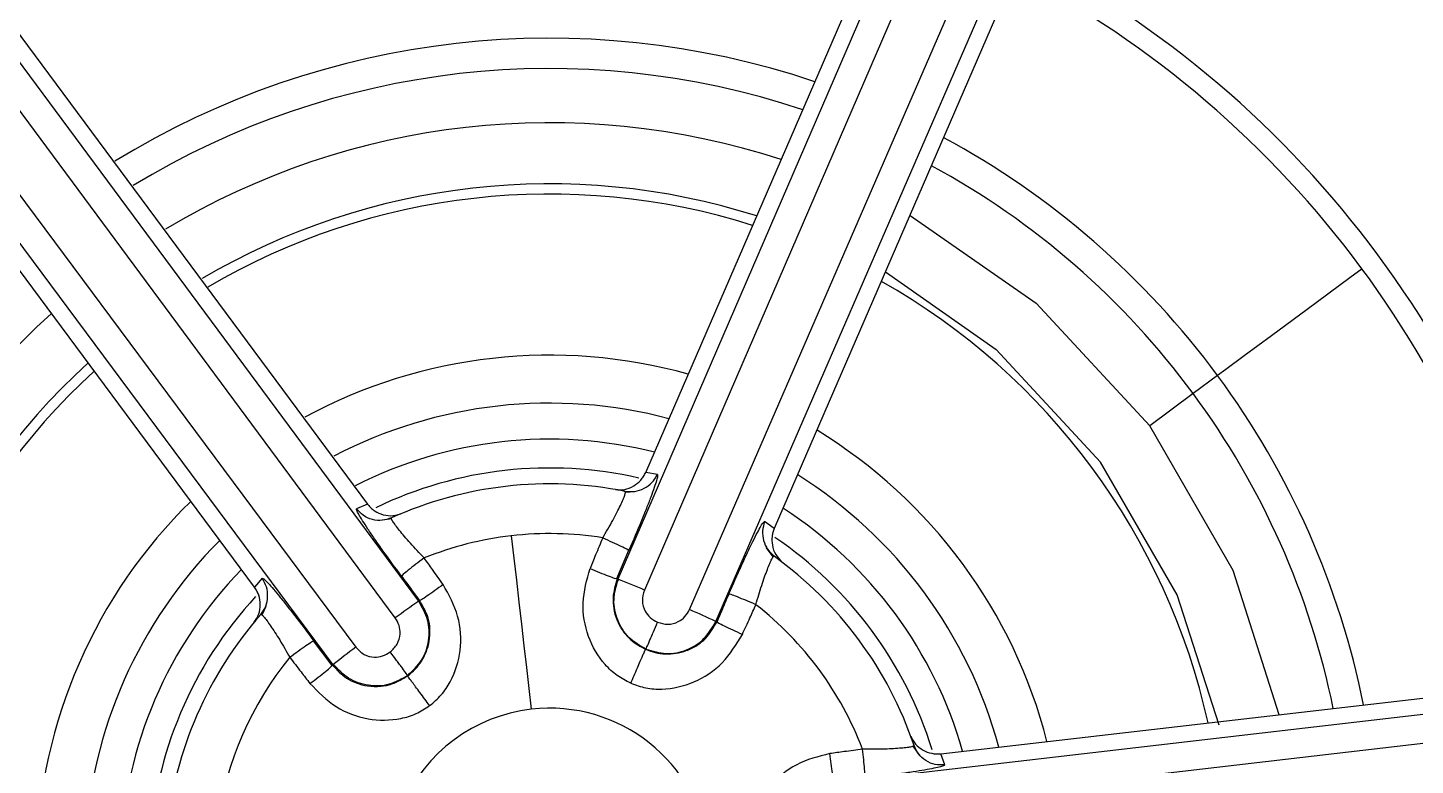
# Model space of a CAD drawing. Extents: x 525 to 609, y 649 to 778.
# Drawn here: x 559.268 to 559.836, y 706.926 to 707.228 of the extents above; entities that cross this region are included whole.
import ezdxf

# ---------------------------------------------------------------- set-up
doc = ezdxf.new("R2010")
doc.units = 0
doc.header["$MEASUREMENT"] = 0
doc.layers.add('1', color=4, linetype='Continuous')

# ---------------------------------------------------------------- blocks, each defined once
blk = doc.blocks.new('JETSETTER')
at = {"layer": '1', "color": 3, "linetype": 'Continuous', "lineweight": 25}
for p, q in [((34.55298153434205, 38.27256333874902), (34.38243070455974, 37.87784477857144)), ((34.56388636836846, 38.2680642440564), (34.39333553858614, 37.87334597720883)), ((34.41181121848695, 37.86534276299585), (34.5830842265932, 38.25974834012231)), ((34.4225523744044, 37.86046527267445), (34.59382538251066, 38.25487084980091)), ((34.30097063226003, 37.86878645654747), (34.04504201543614, 38.21431593162811)), ((34.29137639642704, 37.86192282917), (34.03544719294314, 38.20745230425064)), ((34.01864642702685, 38.19498460827845), (34.2752074632117, 37.84992387444959)), ((34.00929800168751, 38.18779010472326), (34.26585845121235, 37.84272966422441)), ((34.39388934552198, 37.92152454064581), (34.4924435136827, 38.1490438589899)), ((34.54513789161911, 38.12616353663861), (34.44648457793755, 37.89857147246835)), ((34.13215983571035, 38.107799908777), (34.27993594192139, 37.90856522368631)), ((34.23375994201706, 37.87449289729284), (34.08599967562304, 38.0736029171569)), ((34.62805346710456, 37.96115488283272), (34.61805208930809, 37.95377440809261)), ((34.61805208930809, 37.95377440809261), (34.60022349526571, 37.9406182667401)), ((34.3986694503019, 37.92063047097417), (34.39388934552198, 37.92152454064581)), ((34.38493984890738, 37.91384750933162), (34.38551829555854, 37.91373927058203)), ((34.38942427710299, 37.91361519201541), (34.38553237539554, 37.91328754246706)), ((34.27993594192139, 37.90856522368631), (34.27550431311602, 37.90663540597984)), ((34.28991209334254, 37.90247334739342), (34.28506980261454, 37.90186058113886)), ((34.44648457793755, 37.89857147246835), (34.44259736950926, 37.90144434594731)), ((34.38201534935797, 37.87802458982765), (34.38705065118984, 37.88965688211715)), ((34.44619770125155, 37.88688520746905), (34.44324504202723, 37.89077270922689)), ((34.23692438546141, 37.87818562796747), (34.23375994201706, 37.87449289729284)), ((34.38201534935797, 37.87802458982765), (34.38243070455974, 37.87784477857144)), ((34.23837754200758, 37.86667242763542), (34.23671846784009, 37.86314073510061)), ((34.30097063226003, 37.86878645654747), (34.30133436139158, 37.86905602676666)), ((34.4225523744044, 37.86046527267445), (34.42296772960617, 37.86028546141824)), ((34.26549530874081, 37.84246009400522), (34.25793912936388, 37.85263658977874)), ((34.89823909256393, 37.84410596832504), (34.47112722659676, 37.79444814197655)), ((34.26549530874081, 37.84246009400522), (34.26585845121235, 37.84272966422441)), ((34.5146843767543, 37.80636467098248), (34.76099881130858, 37.8347736761325)), ((34.89979491459098, 37.83241237007724), (34.47268363528383, 37.78275483705875)), ((34.50624820754274, 37.80551665411213), (34.50339176054058, 37.80948511493489)), ((34.51630003808987, 37.80177757730644), (34.5146843767543, 37.80636467098248))]:
    blk.add_line(p, q, dxfattribs=at)
at = {"layer": '1', "color": 3, "linetype": 'Continuous', "lineweight": 25, "flags": 128}
for points in [[(34.50210756204251, 38.02662583317351), (34.55372424576217, 37.99073926107144), (34.60022349526571, 37.9406182667401)], [(34.49209914432731, 38.00354751310942), (34.53739574105703, 37.97176785356419), (34.58008287459825, 37.92575582509903)], [(34.68718174404967, 38.004786832126), (34.68217636187228, 38.00109351479159), (34.66473496335675, 37.9882230768053), (34.65014531856468, 37.97745669451297), (34.63892486151735, 37.96917716349208), (34.63147310760087, 37.96367810701759), (34.62805346710456, 37.96115488283272)], [(34.65329568217112, 37.82235144630181), (34.634404060409, 37.88140668409073), (34.60022349526571, 37.9406182667401)], [(34.62862722047657, 37.81801544305836), (34.61146096544962, 37.87139855970554), (34.58008287459825, 37.92575582509903)], [(34.3388412881086, 37.89556542719447), (34.33989023599088, 37.88647454554643), (34.34093742389359, 37.87739334378648), (34.34198109183717, 37.86834822160995), (34.34301713320201, 37.85936469872172), (34.344043201349, 37.8504685881569), (34.34505636297808, 37.84168540962105), (34.34605368479015, 37.83304009615904), (34.34703164682605, 37.82455787414642)]]:
    blk.add_lwpolyline(points, dxfattribs=at)
at = {"layer": '1', "color": 3, "linetype": 'Continuous', "lineweight": 25}
for centre, radius, start, end in [((34.35455530726358, 37.75933283598238), 1.000000000000148, 276.5792422544551, 96.57924225445508), ((34.35455530726313, 37.75933283598124), 0.996062992126151, 10.11200222327378, 100.1120022232738), ((34.35455530726358, 37.75933283598238), 1.000000000000148, 96.57924225445508, 276.5792422544551), ((34.35455530726313, 37.75933283598124), 0.9894938345315057, 280.1120022232674, 100.1120022232738), ((34.35455530726313, 37.75933283598124), 0.9960629921259756, 100.1120022232738, 190.1120022232737), ((34.35455530726313, 37.75933283598124), 0.9894938345315057, 100.1120022232738, 280.1120022232674), ((34.35455530726404, 37.75933283598124), 0.9719745906110462, 280.1120022232277, 100.1120022233134), ((34.35455530726267, 37.75933283598101), 0.9719745906110433, 100.1120022232277, 280.1120022233198), ((34.35455530726313, 37.75933283598101), 0.9039308144236642, 280.4556678287576, 100.112002223247), ((34.35455530726358, 37.75933283598124), 0.9039308144236234, 100.4556678287513, 280.1120022232534), ((34.35455530726313, 37.75933283598124), 0.8523622047259725, 280.4556590717635, 100.112002223353), ((34.35455530726358, 37.75933283598238), 0.8476501497392106, 276.5792422544551, 96.22443535889009), ((34.35455530726358, 37.75933283598238), 0.8476501497391911, 96.57924225445508, 276.2244353588837), ((34.35455530726313, 37.75933283598124), 0.8523622047259419, 100.4556590717636, 280.1120022232738), ((34.35455530725949, 37.75933283598192), 0.8324457033472696, 276.5792422547241, 96.22442604458989), ((34.35455530726358, 37.75933283598238), 0.8324457033515875, 96.57924225445508, 276.2244260448647), ((34.35455530726313, 37.75933283598124), 0.6572777508027536, 94.83678764788888, 173.1424779734504), ((34.35455530726358, 37.75933283598238), 0.6408086698635421, 96.57924225445508, 186.579242254455), ((34.35455530726358, 37.75933283598238), 0.6408086698633976, 6.579242254455069, 96.57924225445508), ((34.35455530726358, 37.75933283598238), 0.8484251968503838, 146.471207462756, 260.0873921548343), ((34.35455530726358, 37.75933283598238), 0.5194384889263756, 9.111920033144933, 63.97273328651514), ((34.35455530726358, 37.75933283598238), 0.4220294147673361, 10.25349928090172, 62.81397881184426), ((34.35455530726358, 37.75933283598238), 0.4133858267716592, 10.51621953068888, 62.54283349028655), ((34.35455530726313, 37.75933283598124), 0.3399021291736298, 71.36783358725665, 121.5789400215791), ((34.35455530726313, 37.75933283598124), 0.3274724409448931, 71.55004062623105, 121.3870850986148), ((34.35455530726313, 37.75933283598124), 0.3053149606299279, 71.91179397381299, 121.0063360000733), ((34.35455530726313, 37.75933283598124), 0.3399021291736317, 36.42463281066018, 61.65712088818366), ((34.35455530726358, 37.75933283598238), 0.8484251968504404, 276.5792422544551, 20.08739215483697), ((34.35455530726313, 37.75933283598124), 0.3274724409449034, 36.42463281066929, 61.47051261772809), ((34.35455530726313, 37.75933283598124), 0.2802841497089809, 72.38958994308156, 120.5037971408918), ((34.35455530726313, 37.75933283598124), 0.2760992628795013, 72.47796863533223, 120.4356866291637), ((34.35455530726313, 37.75933283598124), 0.2760992628795171, 12.47796864459494, 60.5053672796864), ((34.35455530726313, 37.75933283598124), 0.3053149606299398, 131.9117939804455, 181.0226929604167), ((34.35455530726313, 37.75933283598124), 0.2101772377324037, 74.33811461128724, 118.4738959527009), ((34.35455530726313, 37.75933283598124), 0.2802841497089697, 132.3895899520192, 180.5323651270714), ((34.35455530726313, 37.75933283598124), 0.2760992628794799, 132.4779686447059, 180.4437224866842), ((34.35455530726313, 37.75933283598124), 0.3399021291736348, 11.36783359116762, 36.42463281066018), ((34.35455530726313, 37.75933283598124), 0.3274724409449034, 11.55004063102371, 36.42463281066929), ((34.35455530726313, 37.75933283598124), 0.1905192506680809, 75.14441356621373, 117.6261073905562), ((34.35455530726313, 37.75933283598124), 0.1757834443905648, 75.86853174044705, 116.946373794178), ((34.35455530726313, 37.75933283598124), 0.2101772377324212, 14.33811462956665, 58.60704148799336), ((34.35455530726313, 37.75933283598124), 0.996062992126151, 280.1120022232674, 10.11200222327378), ((34.35455530726313, 37.75933283598124), 0.1639885739550086, 77.11417598453825, 115.7261511197589), ((34.35455530726313, 37.75933283598124), 0.1905192506680867, 15.14441358842014, 57.78667929913822), ((34.35455530726358, 37.75933283598238), 0.1574803149606323, 96.57924225445508, 114.2681191676702), ((34.35455530726358, 37.75933283598238), 0.1574803149606323, 78.6608312466841, 96.57924225445508), ((34.35455530726313, 37.75933283598124), 0.2101772377324121, 134.3381146296886, 178.5325043418213), ((34.35455530726313, 37.75933283598124), 0.175783444390569, 15.86853176621808, 56.98471080080235), ((34.35455530726358, 37.75933283598238), 0.1371357336068482, 96.57872683311537, 111.9889241277977), ((34.35455530725949, 37.75933283598192), 0.1371357466283587, 80.8804555705299, 96.57872683146954), ((34.35455530726313, 37.75933283598124), 0.1905192506680728, 135.1444135885586, 177.0136544534072), ((34.35455530726313, 37.75933283598124), 0.163988573955014, 17.26353868075146, 55.76796235433716), ((34.35455530726358, 37.75933283598238), 0.1574803149606464, 18.65888860723821, 54.2681191679538), ((34.35455530726313, 37.75933283598124), 0.1757834443905661, 135.8685317663491, 177.7872126497631), ((34.31526516976373, 37.69957366722474), 0.1905040634875775, 65.80713358631613, 69.35556659564595), ((34.35455530726313, 37.75933283598124), 0.1639885739549996, 137.219809323247, 176.9813313512241), ((34.40661577770925, 37.71097430394866), 0.1899093790857909, 123.7997787203827, 127.359379654426), ((34.35455530725949, 37.75933283598192), 0.1371328864564677, 20.88075082063113, 51.98803985131417), ((34.35455530726358, 37.75933283598238), 0.1574803149606281, 138.6588886083485, 174.2679464501944), ((34.33840490147031, 37.68942240007004), 0.190621251359599, 63.80432975437119, 67.35067904621705), ((34.3866977348298, 37.69536844787285), 0.190571405383203, 125.8052140643957, 129.352470123403), ((34.35455530726358, 37.75933283598238), 0.1371329003531075, 140.8815919691249, 171.988271554379), ((34.35455530726358, 37.75933283598238), 0.6408086698634274, 276.5792422544551, 6.579242254455069), ((34.35455530726358, 37.75933283598238), 0.06565754545785679, 96.5792422544486, 276.579757791772), ((34.35455530726358, 37.75933283598238), 0.06565754546020297, 276.579757791772, 96.57924225445508)]:
    blk.add_arc(centre, radius, start, end, dxfattribs=at)
for points, knots in [([(33.12228066236321, 36.52477767314758), (33.11608058841193, 36.53103074438127), (33.10368902240589, 36.54352823159502), (33.08547259496254, 36.5626139886765), (33.06754638996335, 36.58192988915744), (33.04993580847622, 36.60150133289994), (33.03263405953248, 36.62132152184654), (33.01564296431252, 36.6413922718591), (32.99896203921571, 36.66171309254764), (32.98259141654034, 36.68228411342625), (32.96653106674967, 36.70310528767504), (32.95078099088778, 36.72417665328499), (32.93534122827714, 36.74549808432357), (32.92021163303025, 36.76707002559192), (32.87832064846589, 36.82875445869649), (32.81504255694381, 36.9342654149832), (32.7419110577116, 37.08912698113591), (32.6841801772357, 37.25039822005647), (32.64263426196794, 37.41656239464101), (32.61742534215045, 37.58597204730268), (32.60905774767798, 37.75703377262698), (32.61740127711118, 37.92811690704889), (32.64261059049022, 38.09757168555029), (32.68419139170601, 38.26379151618403), (32.74196750478768, 38.42507683396207), (32.81515875721607, 38.57996838814688), (32.90326923286193, 38.72684860782738), (33.00526092989321, 38.86445232345), (33.12033138739525, 38.99130779375719), (33.24719882588033, 39.10637611835887), (33.38479823804164, 39.2083583013009), (33.53167952652575, 39.29647144581872), (33.68655201033471, 39.36965909988044), (33.8478225548015, 39.42743153104652), (34.01399816459525, 39.46899592077125), (34.18343857825039, 39.49418813732245), (34.35452873972145, 39.50253222964193), (34.52561916581817, 39.49419812354267), (34.6950277154906, 39.46901740671319), (34.86118125047051, 39.4274647073546), (35.02242556408373, 39.36971119073814), (35.1772869800302, 39.29654944259187), (35.28926185838918, 39.22938962605349), (35.36309675290158, 39.17856232381996), (35.40259666490783, 39.14970804973314), (35.44122356039497, 39.11978776959018), (35.47898488573492, 39.08880728206123), (35.51585681257575, 39.05674336615016), (35.55192691247976, 39.02368358454009), (35.57519107993767, 39.00079060556436), (35.5868349166517, 38.98933255061502)], [0, 0, 0, 0, 0.004826787733654652, 0.009646894418791166, 0.01446141195635362, 0.01927143605358521, 0.02407806549067084, 0.02888240137693271, 0.03368554639906596, 0.03848860406396253, 0.04329267793871228, 0.04809887089039914, 0.05290828432830282, 0.05772201745110779, 0.06254116650167126, 0.09378065854653239, 0.1250353665346721, 0.1562731466223413, 0.1875225886341685, 0.2187721391103425, 0.2500068821639303, 0.2812511188898196, 0.3125114680731207, 0.3437647182419822, 0.3750212686881397, 0.4062703737751494, 0.4375193627256201, 0.4687579763748623, 0.5000069383168718, 0.531250347301978, 0.5624931418933766, 0.5937385637327436, 0.6249884643592081, 0.6562374513893581, 0.6874891509077952, 0.7187326856579143, 0.7499862223950374, 0.7812328563063693, 0.8124763313000402, 0.8437166039115913, 0.8749642616186737, 0.9062085741608227, 0.9374548845482751, 0.9464062100056082, 0.9553403446074502, 0.9642643270730474, 0.9731852201522448, 0.9821100939293006, 0.99104600903991, 1, 1, 1, 1]), ([(34.43023292567796, 37.10318884746289), (34.47289539327039, 37.11058397152146), (34.55822034196399, 37.12537422198034), (34.67760197364669, 37.17867813500629), (34.78477777360968, 37.25248622670892), (34.8753644803719, 37.34625716699315), (34.94595197451235, 37.45577220428459), (34.99380839497871, 37.57698793249529), (35.01709870550121, 37.70520185110968), (35.01492931791108, 37.83549821071665), (34.98738071030084, 37.96286755562915), (34.93551367153032, 38.0824128418451), (34.86131973853617, 38.18955169109813), (34.76765523182257, 38.28012267936674), (34.65810048670755, 38.35080986555431), (34.53693668179449, 38.39828179645383), (34.40855520859031, 38.42301018699959), (34.3221035267311, 38.41798781279044), (34.27887760748081, 38.41547662113589)], [0, 0, 0, 0, 0.06249996992618835, 0.1249999596426623, 0.1875000018860486, 0.2499999498658995, 0.3125000119045204, 0.3749999679042256, 0.4374999788882768, 0.4999999813738945, 0.5624999513000828, 0.6249999973721565, 0.6875000396155427, 0.7499999875953938, 0.8124999729417199, 0.8749999289414251, 0.9374998512270699, 0.9999999999999999, 0.9999999999999999, 0.9999999999999999, 0.9999999999999999]), ([(34.27887760748081, 38.41547662113589), (34.23621513556827, 38.40808161809991), (34.15089015780222, 38.39329160614489), (34.03150855486774, 38.33998761328985), (33.9243327924587, 38.26617951504568), (33.83374599989429, 38.17240876597407), (33.76315909145114, 38.06289330919685), (33.71530306350996, 37.9416776564151), (33.6920113218298, 37.81346386934888), (33.69418230463089, 37.68316753875433), (33.72172952160008, 37.55579793101515), (33.77359683950954, 37.43625265971377), (33.84779097373439, 37.32911404746869), (33.94145518494588, 37.23854275755548), (34.05101006680297, 37.16785565232249), (34.17217381247747, 37.12038355022901), (34.30055535759448, 37.09565575106626), (34.38700701214566, 37.10067781199018), (34.43023292567796, 37.10318884746289)], [0, 0, 0, 0, 0.0624999464130393, 0.1249999425484002, 0.1874999912106789, 0.2499999456094125, 0.3124998606825494, 0.3749999547984504, 0.4374998835029752, 0.4999998971234164, 0.5624999519959252, 0.6250000044868915, 0.6874999367469768, 0.7499999895845331, 0.8124999813497458, 0.8749999437683346, 0.9374998471662892, 1, 1, 1, 1]), ([(34.99146462894805, 37.83279193902581), (34.98428638763835, 37.87420395961658), (34.96992990302397, 37.95702801230595), (34.91818808917287, 38.07290780727885), (34.84654325280417, 38.17694927904131), (34.75552408677095, 38.26485338844441), (34.64920786308403, 38.33347156860918), (34.53158876017824, 38.37955132586922), (34.40697260070328, 38.40355414073247), (34.32305505097474, 38.39867944162734), (34.28109635518285, 38.39624209666817)], [0, 0, 0, 0, 0.1250000620729127, 0.2500001588824716, 0.3750001201235293, 0.5000002980597806, 0.6250001139198058, 0.7499999838968749, 0.8750002275139017, 1, 1, 1, 1]), ([(34.28109635518285, 38.39624209666817), (34.2396842454632, 38.38906384632833), (34.15686023611488, 38.37470738206503), (34.04098023922415, 38.32296589320322), (33.93693923413048, 38.2513206548274), (33.84903469165329, 38.16030183602447), (33.78041683145057, 38.05398535319978), (33.73433697359997, 37.93636633039114), (33.71033420773711, 37.81175017122246), (33.71520867138497, 37.727832617172), (33.71764590421071, 37.68587382290298)], [0, 0, 0, 0, 0.1250003343602102, 0.2500000345701371, 0.3750001490534232, 0.5000001044417831, 0.6250001526818404, 0.7500000098051656, 0.8749999535315676, 1, 1, 1, 1]), ([(34.38147092898043, 37.91449958179874), (34.38273307266991, 37.9144161415561), (34.38519261410329, 37.91425354142098), (34.38885510223008, 37.91574289640835), (34.39148010318377, 37.91779242475809), (34.39305064173641, 37.91983153246861), (34.39360986088741, 37.92096037272381), (34.39388934552198, 37.92152454064581)], [0, 0, 0, 0, 0.2883939929764444, 0.5619938370001303, 0.7898022768669462, 0.8949481008079143, 1, 1, 1, 1]), ([(34.38551829555854, 37.91373927058203), (34.38684513302587, 37.91364395810706), (34.38950684984684, 37.9134527554736), (34.39330805709915, 37.91485966375126), (34.39662957129713, 37.91718528951674), (34.39799078658962, 37.91948426591398), (34.3986694503019, 37.92063047097417)], [0, 0, 0, 0, 0.2492505033440839, 0.5000116996301516, 0.7507198766283535, 1, 1, 1, 1]), ([(34.3986694503019, 37.92063047097417), (34.39872890493098, 37.92048777322134), (34.39884654800744, 37.9202054166924), (34.39837470437396, 37.91831820229504), (34.397444446176, 37.91543786211423), (34.39603008604354, 37.91153470449262), (34.39421947116261, 37.90683934320577), (34.39134160326012, 37.89967223728831), (34.38877233990343, 37.89367541312799), (34.38705065118984, 37.88965688211715)], [0, 0, 0, 0, 0.1248940526308073, 0.2471282866099892, 0.3710547226198565, 0.4953294469651291, 0.6198258184224877, 0.7452415316321515, 1, 1, 1, 1]), ([(34.37629072215623, 37.89473559678072), (34.37771883071855, 37.89714624670341), (34.37984815024538, 37.90074054204501), (34.38215502668936, 37.9051453553493), (34.3835943180643, 37.90804690107598), (34.3846937891899, 37.91046220257067), (34.38540412382463, 37.9122684837364), (34.38573254836319, 37.9134607167689), (34.38558978009678, 37.913646332285), (34.38551829555854, 37.91373927058203)], [0, 0, 0, 0, 0.2573639452713178, 0.3837313833123553, 0.5085193566748426, 0.6320190712753667, 0.7547494444364388, 0.8772022434467885, 0.9999999999999999, 0.9999999999999999, 0.9999999999999999, 0.9999999999999999]), ([(34.29388554077468, 37.87909788409547), (34.2912903798383, 37.88262474178373), (34.28741299183685, 37.88789416283976), (34.28295850691484, 37.89424516821987), (34.28011683678415, 37.89842181255108), (34.2778487762057, 37.90190752801982), (34.27630084729708, 37.90448132375082), (34.27541865429703, 37.90620088107585), (34.27547560408584, 37.90648977253863), (34.27550431311602, 37.90663540597984)], [0, 0, 0, 0, 0.2550376255549155, 0.3810475933627375, 0.506707797914963, 0.6307768185617393, 0.7554208434337547, 0.8767048916615943, 1, 1, 1, 1]), ([(34.28982996095829, 37.90289691583371), (34.28859869251301, 37.90247824339394), (34.2860618489417, 37.90161563175843), (34.28195671249614, 37.90202899714427), (34.27817140493653, 37.90367474008622), (34.27637580282226, 37.90566798902387), (34.27550431311602, 37.90663540597984)], [0, 0, 0, 0, 0.2426856104805631, 0.5000172245896978, 0.7573349693674132, 1, 1, 1, 1]), ([(34.27993594192139, 37.90856522368631), (34.28029936688517, 37.90812390527935), (34.28103248844491, 37.9072336526242), (34.28286589618847, 37.9057119953311), (34.2857513023846, 37.90424548313786), (34.28974521429473, 37.90348244347979), (34.29224959987459, 37.90416885801028), (34.29358927753037, 37.90453604356503)], [0, 0, 0, 0, 0.09596080187134455, 0.1935776014336612, 0.4076930533733475, 0.6831556658120017, 1, 1, 1, 1]), ([(34.30320873973869, 37.88649331866281), (34.30126448247029, 37.88851757073689), (34.29836576502794, 37.89153555343364), (34.29510623234592, 37.89530113635169), (34.29303492426789, 37.89780196340826), (34.29140747131441, 37.89990190832441), (34.29029461956225, 37.90149935893623), (34.28969422286218, 37.9025822219437), (34.28978468128435, 37.90279193987544), (34.28982996095829, 37.90289691583371)], [0, 0, 0, 0, 0.2575422648993162, 0.3839729790455326, 0.5087450055773022, 0.6322511795571626, 0.7548882026570987, 0.8773073641761175, 1, 1, 1, 1]), ([(34.42794025882949, 37.87175700889793), (34.42969672526306, 37.87576805549202), (34.43232101142075, 37.88176084525048), (34.43559475196753, 37.88879347530792), (34.43779045259862, 37.89334315750716), (34.43967538803736, 37.8970500106268), (34.44113021617295, 37.89967766072095), (34.44217855170064, 37.90130117698368), (34.44245700037527, 37.90139636206732), (34.44259736950926, 37.90144434594731)], [0, 0, 0, 0, 0.2550374643134621, 0.3810441659910694, 0.5067073742486813, 0.6307761537615523, 0.7554209082930683, 0.8767049065809169, 1, 1, 1, 1]), ([(34.44259736950926, 37.90144434594731), (34.44221662063046, 37.9001701252821), (34.44145274268158, 37.89761371836539), (34.44201487095233, 37.89360308273444), (34.44358133899914, 37.88986966222001), (34.44554425717979, 37.88806728600207), (34.44652271083032, 37.88716885752569)], [0, 0, 0, 0, 0.2492149536970159, 0.4999878347312453, 0.750759489973732, 1, 1, 1, 1]), ([(34.44648457793755, 37.89857147246835), (34.44628428840042, 37.89803597072591), (34.44588029827628, 37.89695584732704), (34.44547792431013, 37.89460746360032), (34.44565226989153, 37.89137523563431), (34.44698679514113, 37.88753436263187), (34.44883397744798, 37.88570893202382), (34.4498220860487, 37.88473245900445)], [0, 0, 0, 0, 0.09596708516857005, 0.1935685470565249, 0.4076935803701323, 0.6831590116641211, 1, 1, 1, 1]), ([(34.37629072215623, 37.89473559678072), (34.3753202345556, 37.89239762280249), (34.37358762201711, 37.88822363539089), (34.37187703273048, 37.88404251794509), (34.37112459516902, 37.88220336822064)], [0, 0, 0, 0, 0.5601296189244915, 0.9999999999999999, 0.9999999999999999, 0.9999999999999999, 0.9999999999999999]), ([(34.37629072215623, 37.89473559678072), (34.37761697758333, 37.89415329973735), (34.38037207250818, 37.89294366575859), (34.38394088508676, 37.89129952981375), (34.38645550244792, 37.89007224330339), (34.38685728123846, 37.88979183724155), (34.38705065118984, 37.88965688211715)], [0, 0, 0, 0, 0.240687311591316, 0.4999914625367031, 0.7593535820461017, 0.9999999999999999, 0.9999999999999999, 0.9999999999999999, 0.9999999999999999]), ([(34.30320815307869, 37.88649273200303), (34.30204927038767, 37.88562380297844), (34.29964171204347, 37.88381861826156), (34.29653976793179, 37.88140563986281), (34.29437096191532, 37.87963756173758), (34.29404325926998, 37.87927323110557), (34.29388554077468, 37.87909788409547)], [0, 0, 0, 0, 0.2406818385710649, 0.5000122729769144, 0.759363212350834, 1, 1, 1, 1]), ([(34.31098022329525, 37.87561605765131), (34.30953483403346, 37.87764924645353), (34.30695307287942, 37.88128093793421), (34.30435311915789, 37.88490026029808), (34.30320873973869, 37.88649331866281)], [0, 0, 0, 0, 0.5598462350908854, 1, 1, 1, 1]), ([(34.43900701098573, 37.86737935280235), (34.4397875180548, 37.87007533811766), (34.44095120293287, 37.87409487549894), (34.44258242142041, 37.87880042301094), (34.44371285103398, 37.88184465178756), (34.44471766979814, 37.88430447733981), (34.44554494868453, 37.88606673164713), (34.4461826329366, 37.88712872508449), (34.44640924526448, 37.88715546750473), (34.44652271083032, 37.88716885752569)], [0, 0, 0, 0, 0.2575217967458376, 0.3839481181978565, 0.5087190932612449, 0.6322222174969098, 0.7548958601296618, 0.8772755205826174, 1, 1, 1, 1]), ([(34.23632071243492, 37.86335486596022), (34.23707491462892, 37.86445304101289), (34.23858800128437, 37.86665620885083), (34.23927598660021, 37.87065847757049), (34.23891557763363, 37.87470484594246), (34.23758674850342, 37.87702775812272), (34.23692438546141, 37.87818562796747)], [0, 0, 0, 0, 0.2492240875071116, 0.4999954175466457, 0.7507696446009509, 0.9999999999999999, 0.9999999999999999, 0.9999999999999999, 0.9999999999999999]), ([(34.23692438546141, 37.87818562796747), (34.23707758822047, 37.87816577997819), (34.2373807324966, 37.87812650650608), (34.23877938147007, 37.8767742199343), (34.24080915568402, 37.87452841440518), (34.24348162534488, 37.87135157474927), (34.2466436699483, 37.86743683365444), (34.25141039742357, 37.86135988676097), (34.25531956703298, 37.85613669062286), (34.25793912936388, 37.85263658977874)], [0, 0, 0, 0, 0.1248931990583723, 0.247127784624279, 0.3710563179480414, 0.4953304253442598, 0.6198237913264526, 0.7452412213216805, 1, 1, 1, 1]), ([(34.29388554077468, 37.87909788409547), (34.29527880172327, 37.87722512053801), (34.29776687166395, 37.87388076015918), (34.30024425483043, 37.87053030530137), (34.30133436139158, 37.86905602676666)], [0, 0, 0, 0, 0.5599766010415469, 1, 1, 1, 1]), ([(34.38777517615335, 37.83522247094811), (34.38585372696389, 37.83620849154204), (34.38197049262453, 37.83820123173473), (34.37547120707677, 37.84432076926328), (34.36971545633378, 37.85423757035414), (34.36723807308726, 37.86833859462104), (34.3698234212593, 37.87756156218074), (34.37112459516902, 37.88220336822064)], [0, 0, 0, 0, 0.1169262429632357, 0.2363070562735952, 0.4834096136622484, 0.7400064176746537, 1, 1, 1, 1]), ([(34.37112459516902, 37.88220336822064), (34.37243912040776, 37.88164519281031), (34.37516734426072, 37.880486730862), (34.37873691119967, 37.87906705442424), (34.38130497417251, 37.87813139838431), (34.38178434927158, 37.87805932187666), (34.38201534935797, 37.87802458982765)], [0, 0, 0, 0, 0.2409404722353931, 0.5000585186858969, 0.7590894359390068, 1, 1, 1, 1]), ([(34.23363498346089, 37.86022591543951), (34.23433819838874, 37.86127724737366), (34.235708565001, 37.86332599537945), (34.23625046093093, 37.86724242679657), (34.23578757579799, 37.87054017394871), (34.2348074601141, 37.87292016665606), (34.23410902389924, 37.87396879009839), (34.23375994201706, 37.87449289729284)], [0, 0, 0, 0, 0.2883896598170754, 0.5619897211369712, 0.7897783919956176, 0.8949301983068216, 1, 1, 1, 1]), ([(34.31098022329525, 37.87561605765131), (34.30982778258613, 37.87477324754013), (34.30743579714954, 37.87302392586525), (34.30428489049291, 37.87082621186801), (34.30199959100673, 37.8693270943927), (34.30155065544022, 37.86914416222066), (34.30133436139158, 37.86905602676666)], [0, 0, 0, 0, 0.240908090760629, 0.5000245479109792, 0.7591152882766112, 0.9999999999999999, 0.9999999999999999, 0.9999999999999999, 0.9999999999999999]), ([(34.30544391391777, 37.82604828359581), (34.30709918058528, 37.82745313667965), (34.31043728011718, 37.8302862387502), (34.31537626216823, 37.83773657190295), (34.31870764122505, 37.84871690208388), (34.31790285761645, 37.86300838676061), (34.31329467124533, 37.87140092845402), (34.31098022329525, 37.87561605765131)], [0, 0, 0, 0, 0.1174856808399373, 0.2369279246681964, 0.4838922681738794, 0.7407864209951163, 1, 1, 1, 1]), ([(34.38228873286653, 37.87790608452997), (34.38150286383188, 37.87538696171373), (34.3802632234092, 37.87141326337974), (34.38067859486137, 37.86569920438296), (34.38196045266204, 37.86098801948083), (34.38436680682798, 37.85663756418239), (34.38817625687307, 37.85223883711615), (34.3917279035627, 37.85028127151986), (34.3938723323854, 37.84909932397477)], [0, 0, 0, 0, 0.2246878045124578, 0.3544255757213183, 0.4956385443267477, 0.6546149030147894, 0.7914618706694263, 1, 1, 1, 1]), ([(34.39400139756071, 37.84917998970968), (34.39152104724644, 37.8506092088021), (34.38655988065875, 37.85346791548022), (34.38196867750639, 37.86092469592404), (34.38021190070231, 37.86950483258875), (34.38187332825964, 37.87498588736321), (34.38270408806829, 37.87772656660377)], [0, 0, 0, 0, 0.2499453185538426, 0.4999375918815369, 0.7499549416425954, 1, 1, 1, 1]), ([(34.39333553858614, 37.87334597720883), (34.39292048466723, 37.87186778099976), (34.3921100738944, 37.86898153881179), (34.39332938533335, 37.86491863998867), (34.39563027241866, 37.86187969136267), (34.3976688005755, 37.86077563278172), (34.39872224969167, 37.86020508901333)], [0, 0, 0, 0, 0.2879455177198808, 0.5622261077059545, 0.7737718174199436, 1, 1, 1, 1]), ([(34.29646860426783, 37.83841800736627), (34.29855862104523, 37.84037439545), (34.30273887007024, 37.84428737331132), (34.30551119469328, 37.85259373396889), (34.30526836526087, 37.86134796187753), (34.30240327550746, 37.86630684481793), (34.30097063226003, 37.86878645654747)], [0, 0, 0, 0, 0.2499612338783496, 0.4999482374980929, 0.7499569498729439, 0.9999999999999999, 0.9999999999999999, 0.9999999999999999, 0.9999999999999999]), ([(34.29647388420699, 37.83826547579497), (34.29754351083511, 37.83914442028117), (34.2997065544746, 37.84092185852955), (34.30318010011342, 37.84550152823476), (34.30537766366069, 37.85111722340571), (34.30571138188179, 37.85717997653569), (34.30486528891106, 37.86301860349408), (34.30270395845446, 37.86671419529762), (34.30133436139158, 37.86905602676666)], [0, 0, 0, 0, 0.1177232681813935, 0.2380649095075, 0.4925033223065917, 0.6374946837998969, 0.7702867626247119, 0.9999999999999999, 0.9999999999999999, 0.9999999999999999, 0.9999999999999999]), ([(34.42794025882949, 37.87175700889793), (34.42701477895207, 37.8696140989905), (34.42536209843911, 37.86578738646085), (34.4236993571235, 37.8619666392317), (34.42296772960617, 37.86028546141824)], [0, 0, 0, 0, 0.5599871667316252, 1, 1, 1, 1]), ([(34.43900701098573, 37.86737935280235), (34.43767486476918, 37.86794865458683), (34.43490735325804, 37.86913136953399), (34.43126647758436, 37.87061133640418), (34.42864960589895, 37.8716067044345), (34.42817074371987, 37.87170817115793), (34.42794025882949, 37.87175700889793)], [0, 0, 0, 0, 0.2406712425470688, 0.4999904860307084, 0.7593365209409324, 1, 1, 1, 1]), ([(34.43347304824783, 37.85521056004404), (34.43451121972339, 37.85747873307309), (34.4363656622113, 37.86153027613045), (34.43819971494395, 37.86559165384688), (34.43900701098573, 37.86737935280235)], [0, 0, 0, 0, 0.5598294272185287, 1, 1, 1, 1]), ([(34.23632071243492, 37.86335486596022), (34.23643258783022, 37.86336496512035), (34.23665604977896, 37.86338513736609), (34.23751758601293, 37.86249147621538), (34.23872513969582, 37.86096392950935), (34.24026802641083, 37.85880051185268), (34.24206437640532, 37.85610402027919), (34.24472853856332, 37.85191465587013), (34.24678327807987, 37.84828712224657), (34.24816068232531, 37.84585538811575)], [0, 0, 0, 0, 0.1230191401164716, 0.2457206672903652, 0.3686029111247058, 0.4921886273409261, 0.6169658889552798, 0.7432312921901002, 1, 1, 1, 1]), ([(34.2892808473016, 37.84801840312844), (34.29033566433191, 37.84902703521925), (34.29246988248315, 37.8510678070827), (34.29352410281217, 37.85517366849672), (34.29313667073438, 37.85898151879201), (34.29195869070418, 37.86094985115551), (34.29137639642704, 37.86192282917)], [0, 0, 0, 0, 0.2774465863349998, 0.5613594809576062, 0.7831730102565675, 0.9999999999999999, 0.9999999999999999, 0.9999999999999999, 0.9999999999999999]), ([(34.39872224969167, 37.86020508901333), (34.40012314751903, 37.85979585977066), (34.40295755465104, 37.85896787484444), (34.40704005533053, 37.86010842595238), (34.41014445621886, 37.86234725462941), (34.41125984158361, 37.86435182736045), (34.41181121848695, 37.86534276299585)], [0, 0, 0, 0, 0.2774443157167044, 0.5613472532283437, 0.7831574620955348, 0.9999999999999999, 0.9999999999999999, 0.9999999999999999, 0.9999999999999999]), ([(34.3938723323854, 37.84909932397477), (34.39516834046481, 37.84861247208119), (34.39778908215203, 37.84762797740564), (34.4034918945913, 37.84690946012529), (34.40945390154639, 37.84781451905906), (34.41487159397229, 37.85055632571925), (34.419505069146, 37.85420844985856), (34.42162460101599, 37.85792825427598), (34.42296772960617, 37.86028546141824)], [0, 0, 0, 0, 0.1177235300483534, 0.2380563575619042, 0.4924973578988499, 0.6374918424190786, 0.770281788432132, 1, 1, 1, 1]), ([(34.39400139756071, 37.84917998970968), (34.39674080018403, 37.84834818226545), (34.40221980928482, 37.8466845054777), (34.41079966714415, 37.84843660969091), (34.41825998867944, 37.85302373271429), (34.42112154492042, 37.85798469999031), (34.4225523744044, 37.86046527267445)], [0, 0, 0, 0, 0.2499679267968186, 0.499954455067677, 0.7499682520344437, 1, 1, 1, 1]), ([(34.39400257088073, 37.84918204301925), (34.39409360881473, 37.84938970921553), (34.39428365688946, 37.84982322696942), (34.39521219047901, 37.85195884012842), (34.39619060353607, 37.85423505521408), (34.39727061453323, 37.85675904451091), (34.39814920905019, 37.85884474475483), (34.39872224969167, 37.86020508901333)], [0, 0, 0, 0, 0.2370827405148601, 0.4949268538119703, 0.6267560077926739, 0.7565612204776161, 1, 1, 1, 1]), ([(34.43347304824783, 37.85521056004404), (34.4321667861218, 37.85578724279003), (34.42945592993692, 37.85698401942273), (34.42597621133427, 37.85861509131678), (34.4235360463249, 37.85984385032066), (34.42315250075217, 37.86014188480681), (34.42296772960617, 37.86028546141824)], [0, 0, 0, 0, 0.2409249895308628, 0.4999861703924728, 0.7591208580219696, 0.9999999999999999, 0.9999999999999999, 0.9999999999999999, 0.9999999999999999]), ([(34.24816068232531, 37.84585538811575), (34.24932803306592, 37.84671297805539), (34.25175318552465, 37.84849460741361), (34.2549612097223, 37.85076392510837), (34.25728237386602, 37.8523287459675), (34.25772570892514, 37.8525365523044), (34.25793912936388, 37.85263658977874)], [0, 0, 0, 0, 0.2406803479099489, 0.5000095663126523, 0.7593057993709393, 1, 1, 1, 1]), ([(34.2752074632117, 37.84992387444959), (34.27627994024169, 37.8488254769477), (34.27837418192212, 37.84668061997922), (34.28250223760278, 37.84570486213943), (34.28628438168835, 37.84617852723341), (34.2882599017812, 37.84739152690304), (34.2892808473016, 37.84801840312844)], [0, 0, 0, 0, 0.2879189786008919, 0.5622236271338086, 0.7737578936773163, 1, 1, 1, 1]), ([(34.38777517615335, 37.83522247094811), (34.38981945613796, 37.83449102431473), (34.39394205319559, 37.83301595252351), (34.40286457393859, 37.83246358876386), (34.41403980769655, 37.83506786680232), (34.42601487157253, 37.84291124771062), (34.43097953143842, 37.85109849038145), (34.43347304824783, 37.85521056004404)], [0, 0, 0, 0, 0.1174867393741988, 0.2369296230212826, 0.483892443571672, 0.7407832758088942, 1, 1, 1, 1]), ([(34.24816185564487, 37.84585362813596), (34.24970103388205, 37.8438447614692), (34.25244898472283, 37.84025825880622), (34.2552139730501, 37.83668715002227), (34.25643024012788, 37.83511628550809)], [0, 0, 0, 0, 0.5601185488021484, 0.9999999999999999, 0.9999999999999999, 0.9999999999999999, 0.9999999999999999]), ([(34.29646743094827, 37.83841947401606), (34.29633285500722, 37.83860222985527), (34.2960519274634, 37.83898373303282), (34.29466726326109, 37.84085551057296), (34.29318564297182, 37.84284122394251), (34.29153921604802, 37.84503806892462), (34.29017235263018, 37.84684189737504), (34.2892808473016, 37.84801840312844)], [0, 0, 0, 0, 0.2370900587378976, 0.4949259684995504, 0.6267531573626322, 0.7565583037210251, 1, 1, 1, 1]), ([(34.38777517615335, 37.83522247094811), (34.38822271553499, 37.83625800769391), (34.38912157964569, 37.83833783989394), (34.39048146433834, 37.84148474588528), (34.39166984065287, 37.84422491146574), (34.39258768792797, 37.84632993439664), (34.39320953409742, 37.84773316369274), (34.3936795902805, 37.84877030567873), (34.39380045537155, 37.8489771789325), (34.3938723323854, 37.84910020396455)], [0, 0, 0, 0, 0.1612439329027713, 0.3238516885841835, 0.4793270707667111, 0.6207372447703418, 0.7439520317866186, 0.8477313574598822, 1, 1, 1, 1]), ([(34.25643024012788, 37.83511628550809), (34.25757086782824, 37.83597559006489), (34.25993807021769, 37.83775894829751), (34.26295333334792, 37.84014140242107), (34.26504732692047, 37.84189784659338), (34.26534964909843, 37.84227728132555), (34.26549530874081, 37.84246009400522)], [0, 0, 0, 0, 0.2409273757537088, 0.5000087752099232, 0.7591028765905601, 1, 1, 1, 1]), ([(34.26573466597574, 37.84263755862162), (34.26752336148638, 37.8406972068592), (34.27034477441839, 37.8376365777458), (34.27550095445349, 37.83513928928119), (34.28022179656364, 37.83389380102972), (34.28519262227655, 37.83380313883072), (34.2909068330714, 37.83490256042592), (34.2943780479286, 37.83699943388865), (34.29647388420699, 37.83826547579497)], [0, 0, 0, 0, 0.2246989961114322, 0.3544307288206244, 0.4956346425445907, 0.6546172570808225, 0.7914661833253174, 1, 1, 1, 1]), ([(34.29646860426783, 37.83841800736627), (34.29399065913685, 37.83698442983109), (34.28903437372082, 37.83411704615014), (34.28028080890817, 37.83386940832065), (34.27197201189529, 37.83663832978345), (34.26805591767561, 37.84081748496124), (34.26609780844728, 37.84290712884103)], [0, 0, 0, 0, 0.2499525740963994, 0.4999450077759237, 0.7499645718705861, 1, 1, 1, 1]), ([(34.30544391391777, 37.82604828359581), (34.30478876066809, 37.82692822984882), (34.30346987391977, 37.82869964661654), (34.30146631968819, 37.83139454755383), (34.29969905920507, 37.83377701106838), (34.29831904666798, 37.83564565309848), (34.29738312719792, 37.83692609093214), (34.29667639660101, 37.83791127495192), (34.29654951922521, 37.83813309639049), (34.29647329754698, 37.83826635578475)], [0, 0, 0, 0, 0.1569382253543145, 0.3159318002914985, 0.4691605271233742, 0.6099970560877986, 0.7342268334758995, 0.8403365722181779, 1, 1, 1, 1]), ([(34.25643024012788, 37.83511628550809), (34.2597998267629, 37.83166830237133), (34.26649495170113, 37.82481740925414), (34.27994628477018, 37.81991424403077), (34.29141300452375, 37.81994021985747), (34.29996203513656, 37.82251023843082), (34.30362929698822, 37.8248771163901), (34.30544391391777, 37.82604828359581)], [0, 0, 0, 0, 0.2599995347291681, 0.5166002709954721, 0.7636971783730095, 0.8830737705872052, 1, 1, 1, 1]), ([(34.42802004457462, 37.12242425192062), (34.46943176636705, 37.12960284074666), (34.55225521603688, 37.14396001945352), (34.66813417057165, 37.19570187931163), (34.77217446695249, 37.26734714759073), (34.86007730374058, 37.35836644122219), (34.92869508795275, 37.46468218721338), (34.97477388740208, 37.58230094697865), (34.9987771106903, 37.70691635422781), (34.99390212163644, 37.79083343185675), (34.99146462894805, 37.83279193902581)], [0, 0, 0, 0, 0.125000072700022, 0.2500001637660421, 0.3750000127934017, 0.5000000604708195, 0.624999996093712, 0.7500000614770204, 0.8750001250137879, 1, 1, 1, 1]), ([(34.50239150542893, 37.81360669398873), (34.50295038934473, 37.81247180939522), (34.50403944803247, 37.81026033776288), (34.50716031642014, 37.80783330041936), (34.51024747169913, 37.8065845503254), (34.5127987425476, 37.8062442391963), (34.51405606892149, 37.80632454218426), (34.5146843767543, 37.80636467098248)], [0, 0, 0, 0, 0.2884084964730329, 0.5620018213248891, 0.7897805799859412, 0.8949497036840153, 1, 1, 1, 1]), ([(34.46924874163051, 37.80641952368205), (34.46457833977911, 37.80522546395741), (34.45529846404179, 37.80285292167446), (34.44432610965168, 37.79365697459025), (34.43861575511664, 37.78371445794005), (34.43656515652265, 37.77502683687953), (34.43678113125907, 37.77066765582526), (34.43688799546453, 37.76851073494117)], [0, 0, 0, 0, 0.2599975879041988, 0.5166033640433103, 0.7636911817357694, 0.8830744998024688, 1, 1, 1, 1]), ([(34.48268383976028, 37.8082108896549), (34.48017418545078, 37.80788260835493), (34.47569347876606, 37.80729649886212), (34.4712176487642, 37.80668744503441), (34.46924874163051, 37.80641952368205)], [0, 0, 0, 0, 0.5601023424236441, 1, 1, 1, 1]), ([(34.47107560052655, 37.79489752345194), (34.47099028020966, 37.79511500864805), (34.47081319568224, 37.79556640480723), (34.47033832333864, 37.79825774771007), (34.46978348914308, 37.80206035983019), (34.46942262379389, 37.80500206811166), (34.46924874163051, 37.80641952368205)], [0, 0, 0, 0, 0.2408966301676552, 0.4999871974200976, 0.759069946909268, 0.9999999999999999, 0.9999999999999999, 0.9999999999999999, 0.9999999999999999]), ([(34.50375842297171, 37.8097159656013), (34.50371129604218, 37.80961402566118), (34.50361717768646, 37.80941043888765), (34.50241236133888, 37.80911130835625), (34.50048549904886, 37.80882893810326), (34.49784183096654, 37.80857536269718), (34.49460737950494, 37.80836736036895), (34.489647658801, 37.80815437177171), (34.48547862289115, 37.80818820738455), (34.48268383976028, 37.8082108896549)], [0, 0, 0, 0, 0.12302204194029, 0.2456903596171266, 0.368575361796411, 0.492187745997199, 0.6169407388979267, 0.7432098009885719, 1, 1, 1, 1]), ([(34.48366649507534, 37.79635302663792), (34.48368663563178, 37.79658800407947), (34.48372848230474, 37.79707622416504), (34.48353436660045, 37.79986730621113), (34.48317269347308, 37.8037804753958), (34.48284268330235, 37.8067713123869), (34.48268383976028, 37.8082108896549)], [0, 0, 0, 0, 0.2406442744804132, 0.49999424384761, 0.7593326140534867, 1, 1, 1, 1]), ([(34.51630003808987, 37.80177757730644), (34.51499449824041, 37.80175184801806), (34.51230397447989, 37.80169882377595), (34.50850460994252, 37.80334541715979), (34.50539232903247, 37.80607409334357), (34.50429225426842, 37.8085260897351), (34.50375842297171, 37.8097159656013)], [0, 0, 0, 0, 0.2426223053657477, 0.5000085426921634, 0.7573700473048061, 1, 1, 1, 1]), ([(34.51630003808987, 37.80177757730644), (34.51620629026593, 37.80165488601415), (34.51602078963742, 37.80141211438649), (34.51415027478561, 37.80087655714169), (34.5111903753982, 37.80024229585138), (34.50710316064442, 37.79951577177076), (34.50213180110495, 37.79873565803746), (34.49448598448816, 37.79764479271853), (34.48800777457473, 37.79687134292726), (34.48366649507534, 37.79635302663792)], [0, 0, 0, 0, 0.1248925621631689, 0.2471273230008188, 0.3710552675627802, 0.4953272358948297, 0.619820365188442, 0.7452280681463698, 0.9999999999999999, 0.9999999999999999, 0.9999999999999999, 0.9999999999999999])]:
    blk.add_open_spline(points, degree=3, knots=knots, dxfattribs=at)

msp = doc.modelspace()

# ---------------------------------------------------------------- block references
at = {"layer": '1'}
msp.add_blockref('JETSETTER', (525.1272995017216, 669.1243270077598), dxfattribs=at)

doc.saveas('drawing.dxf')
